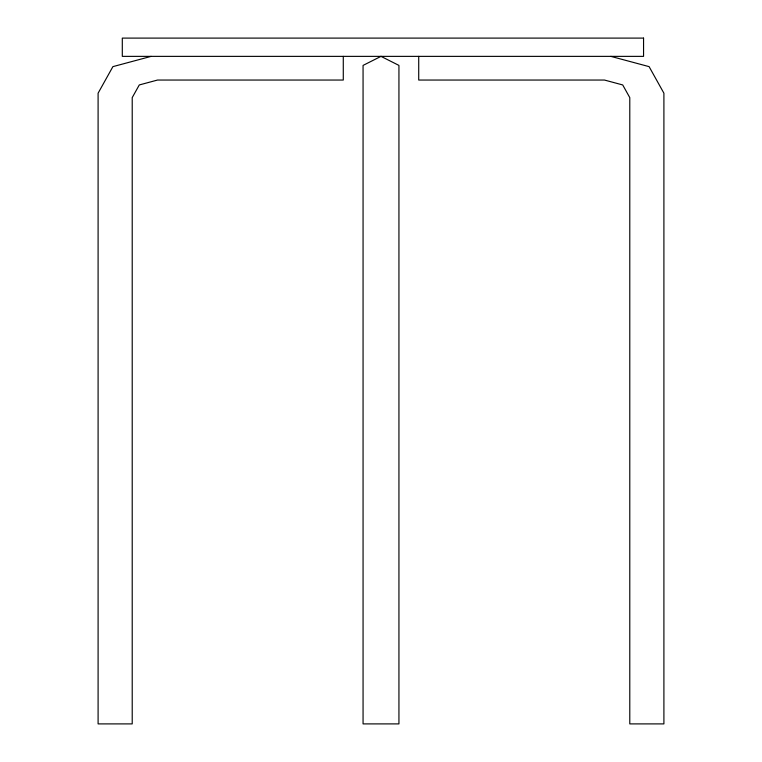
<?xml version="1.0" encoding="UTF-8"?>
<svg xmlns="http://www.w3.org/2000/svg" width="762" height="762" viewBox="0 0 762 762"><rect width="100%" height="100%" fill="white"/><g stroke="black" fill="none" stroke-linecap="round" stroke-linejoin="round"><path stroke-width="1.14" d="M151.162 56.369L112.9 66.637L98.098 93.193L98.098 723.9L132.217 723.9L132.217 97.612L139.284 84.944L157.524 80.048L343.281 80.048L343.281 56.369M610.838 56.369L649.1 66.637L663.902 93.193L663.902 723.9L629.783 723.9L629.783 97.612L622.716 84.944L604.476 80.048L418.719 80.048L418.719 56.369M381 56.369L363.064 65.408L363.064 723.9L398.936 723.9L398.936 65.408L381 56.369M643.557 38.1L122.301 38.1L122.301 56.369L643.557 56.369L643.557 38.1"/></g></svg>
